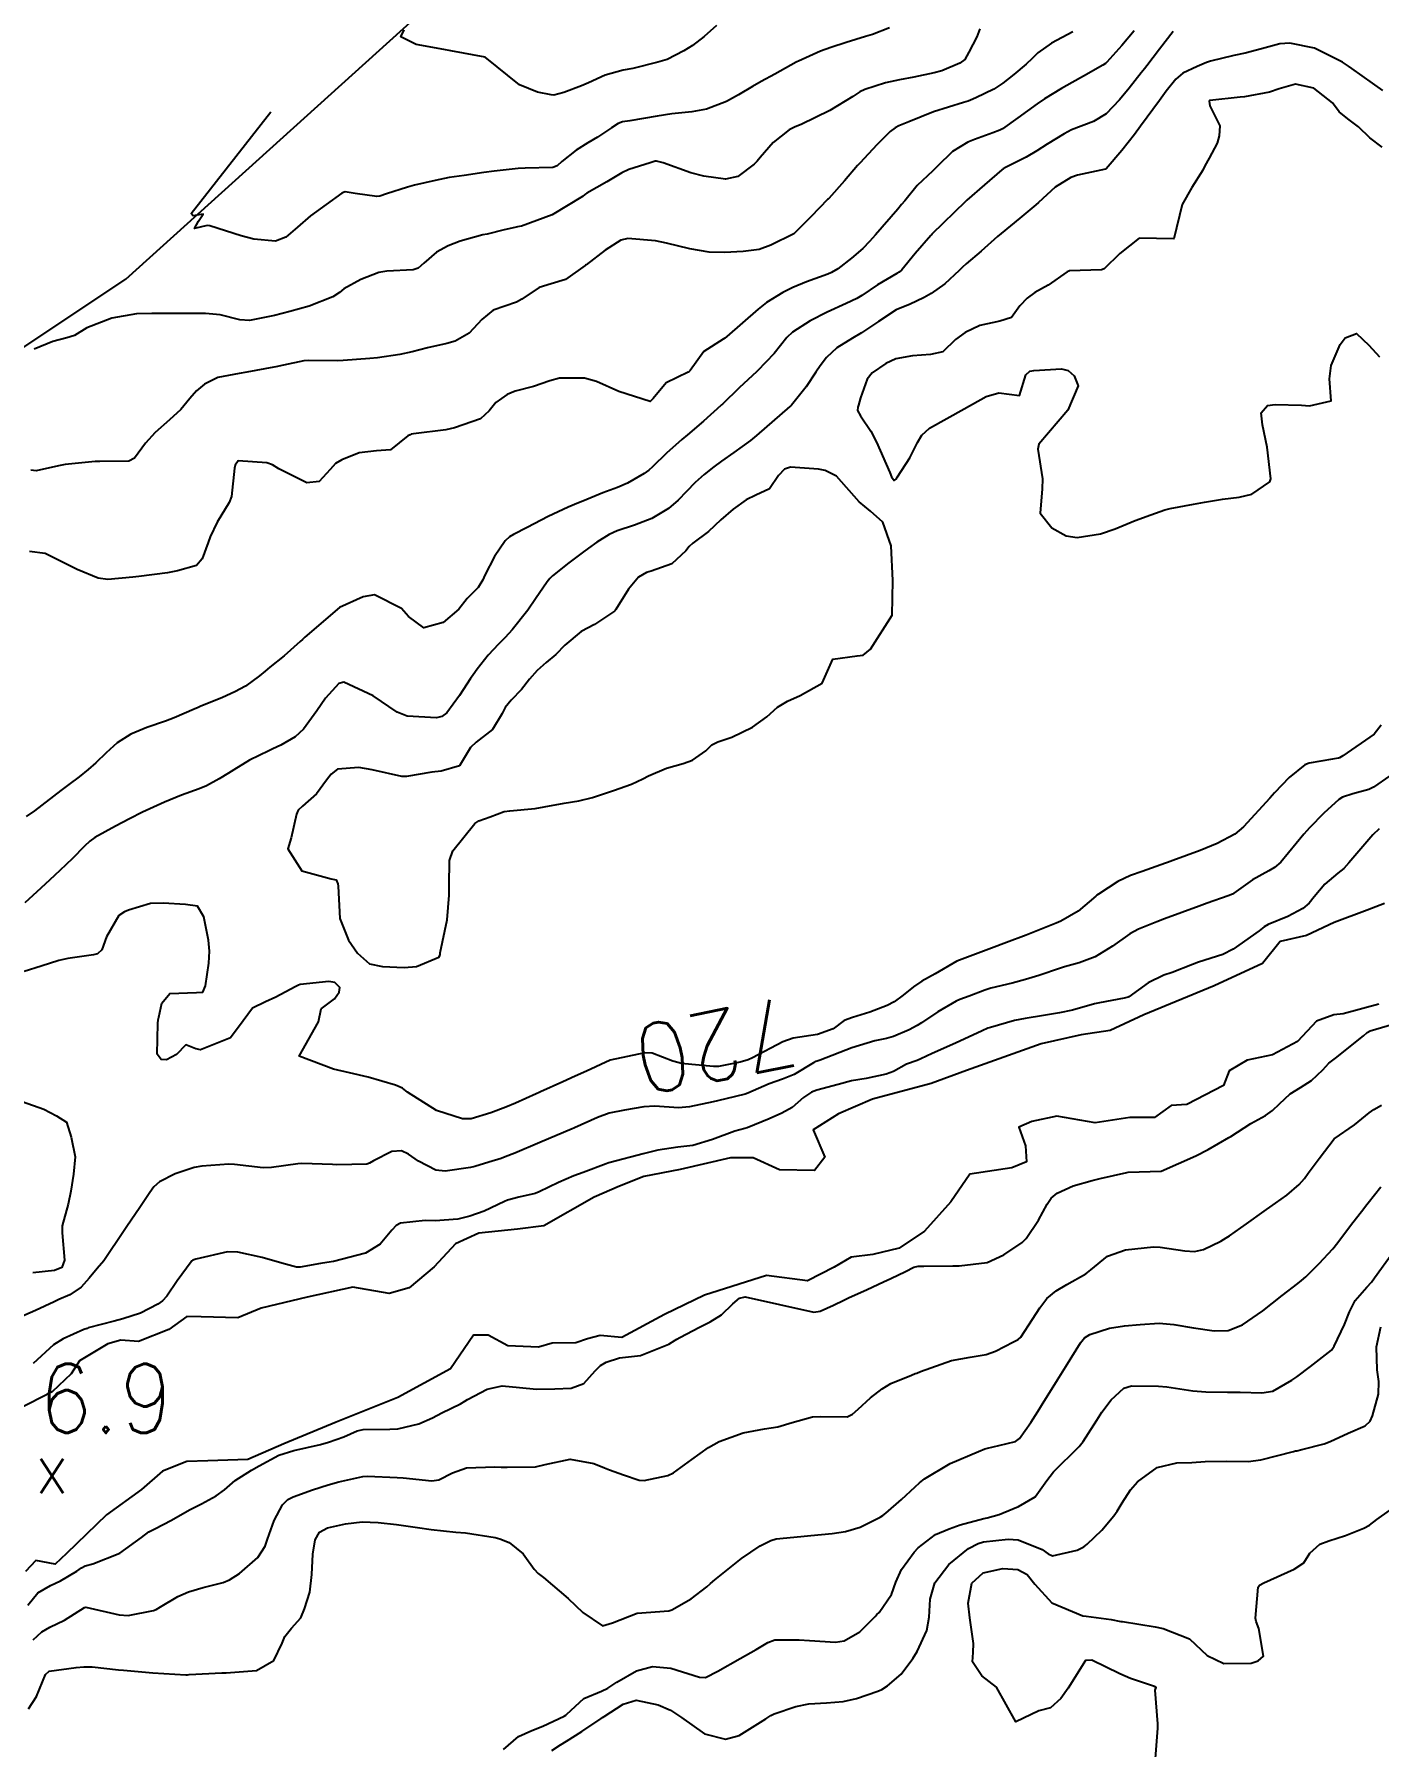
# Model space of a CAD drawing. Header units: metres. Extents: x 318500 to 325275, y 7408834 to 7428799.
# Drawn here: x 320683.9 to 320761.8, y 7414914.3 to 7415013.5 of the extents above; entities that cross this region are included whole.
import ezdxf
from ezdxf.enums import TextEntityAlignment as Align

# ---------------------------------------------------------------- set-up
doc = ezdxf.new("R2010")
doc.units = ezdxf.units.M
doc.header["$MEASUREMENT"] = 0
for name, color, linetype in [('Area', 45, 'Continuous'), ('Cotas', 45, 'Continuous'), ('Curvas de Nivel 1m', 11, 'Continuous'), ('Curvas de Nivel 5m', 15, 'Continuous'), ('Hidrografia', 140, 'Continuous'), ('Pontos Cotados', 45, 'Continuous'), ('Vias Primárias', 230, 'Continuous')]:
    doc.layers.add(name, color=color, linetype=linetype)
doc.styles.add('Style-STANDARD', font='STANDARD.shx')

# ---------------------------------------------------------------- blocks, each defined once
blk = doc.blocks.new('ELVTXT_3')
at = {"layer": 'Pontos Cotados', "linetype": 'Continuous', "style": 'Style-STANDARD'}
for s, height, p in [('716.9', 4, (0, 4)), ('x', 3, (0, 0))]:
    blk.add_text(s, height=height, dxfattribs=at).set_placement(p, align=Align.MIDDLE_CENTER)

msp = doc.modelspace()

# ---------------------------------------------------------------- linework, layer by layer
at = {"layer": 'Area'}
msp.add_lwpolyline([(320663.579, 7414982.293), (320689.2, 7414999.327), (320707.27, 7415015.673), (320711.657, 7415021.014), (320717.028, 7415027.247), (320718.111, 7415028.691), (320723.172, 7415034.774), (320730.31, 7415044.91), (320734.633, 7415051.147), (320738.882, 7415056.793), (320742.307, 7415061.366), (320743.72, 7415063.369), (320760.527, 7415094.021)], dxfattribs=at)
at = {"layer": 'Curvas de Nivel 1m', "flags": 128}
for points, elevation in [([(320749.843, 7415013.673), (320749.053, 7415012.656), (320748.32, 7415011.695), (320748.186, 7415011.518), (320748.004, 7415011.274), (320747.301, 7415010.4), (320746.743, 7415009.719), (320745.972, 7415008.912), (320745.239, 7415008.466), (320743.962, 7415007.976), (320743.533, 7415007.756), (320742.562, 7415007.159), (320741.945, 7415006.765), (320741.331, 7415006.397), (320740.149, 7415005.807), (320740.012, 7415005.726), (320739.928, 7415005.663), (320738.93, 7415004.804), (320737.901, 7415003.905), (320737.865, 7415003.866), (320737.823, 7415003.831), (320735.881, 7415001.932), (320735.845, 7415001.895), (320735.814, 7415001.861), (320734.909, 7415000.825), (320734.136, 7414999.877), (320733.983, 7414999.743), (320733.847, 7414999.661), (320732.736, 7414998.997), (320731.827, 7414998.391), (320731.527, 7414998.212), (320730.909, 7414997.924), (320729.815, 7414997.42), (320728.835, 7414996.924), (320727.803, 7414996.267), (320727.485, 7414995.965), (320726.741, 7414995.02), (320725.771, 7414994.027), (320725.751, 7414994.01), (320725.73, 7414993.991), (320724.722, 7414993.04), (320723.741, 7414992.098), (320723.701, 7414992.059), (320723.66, 7414992.021), (320722.647, 7414991.114), (320721.723, 7414990.31), (320721.395, 7414990.045), (320720.504, 7414989.262), (320719.696, 7414988.459), (320719.494, 7414988.272), (320719.223, 7414988.077), (320718.257, 7414987.516), (320717.678, 7414987.273), (320716.828, 7414986.953), (320715.665, 7414986.47), (320715.413, 7414986.374), (320714.806, 7414986.133), (320713.654, 7414985.589), (320712.43, 7414984.951), (320711.644, 7414984.555), (320711.41, 7414984.415), (320711.173, 7414984.185), (320710.544, 7414983.273), (320709.987, 7414982.196), (320709.875, 7414981.929), (320709.599, 7414981.484), (320708.963, 7414980.836), (320708.473, 7414980.217), (320707.572, 7414979.446), (320706.457, 7414979.134), (320705.575, 7414979.807), (320705.157, 7414980.264), (320703.591, 7414981.043), (320702.935, 7414980.945), (320701.58, 7414980.31), (320699.563, 7414978.596), (320699.428, 7414978.475), (320699.296, 7414978.343), (320698.372, 7414977.528), (320697.537, 7414976.855), (320697.263, 7414976.635), (320696.942, 7414976.369), (320696.131, 7414975.771), (320695.516, 7414975.437), (320694.795, 7414975.116), (320693.502, 7414974.577), (320693.39, 7414974.533), (320693.155, 7414974.423), (320692.003, 7414973.926), (320691.493, 7414973.742), (320690.409, 7414973.376), (320689.485, 7414972.986), (320688.701, 7414972.482), (320688.065, 7414971.897), (320687.462, 7414971.328), (320687.021, 7414970.938), (320686.499, 7414970.51), (320685.898, 7414970.06), (320685.438, 7414969.714), (320683.901, 7414968.543), (320683.417, 7414968.219)], 722), ([(320747.585, 7415013.707), (320746.875, 7415012.87), (320746.013, 7415011.898), (320745.921, 7415011.821), (320745.772, 7415011.732), (320744.661, 7415011.083), (320743.995, 7415010.729), (320743.377, 7415010.371), (320742.407, 7415009.774), (320741.977, 7415009.487), (320740.851, 7415008.679), (320739.962, 7415008.033), (320739.816, 7415007.957), (320739.403, 7415007.816), (320738.348, 7415007.432), (320737.951, 7415007.259), (320737.065, 7415006.721), (320736.175, 7415005.856), (320736.055, 7415005.731), (320735.926, 7415005.612), (320735.03, 7415004.757), (320734.305, 7415003.876), (320734.124, 7415003.651), (320733.895, 7415003.395), (320732.609, 7415001.899), (320732.272, 7415001.506), (320731.868, 7415001.101), (320731.23, 7415000.549), (320730.433, 7414999.931), (320730.067, 7414999.716), (320729.845, 7414999.623), (320728.611, 7414999.18), (320727.833, 7414998.848), (320727.242, 7414998.555), (320726.308, 7414997.983), (320725.816, 7414997.604), (320723.998, 7414996.017), (320723.894, 7414995.923), (320723.798, 7414995.859), (320722.664, 7414995.154), (320721.871, 7414994.039), (320721.826, 7414993.982), (320721.769, 7414993.946), (320720.487, 7414993.331), (320719.745, 7414992.415), (320719.563, 7414992.252), (320717.751, 7414992.837), (320716.463, 7414993.41), (320715.762, 7414993.609), (320714.312, 7414993.592), (320713.759, 7414993.441), (320712.8, 7414993.119), (320711.75, 7414992.857), (320711.277, 7414992.655), (320710.625, 7414992.191), (320710.229, 7414991.701), (320709.73, 7414991.242), (320708.233, 7414990.73), (320707.724, 7414990.613), (320705.85, 7414990.386), (320705.721, 7414990.355), (320705.654, 7414990.328), (320705.528, 7414990.262), (320704.532, 7414989.447), (320703.707, 7414989.397), (320702.715, 7414989.284), (320701.698, 7414988.868), (320701.345, 7414988.665), (320701.036, 7414988.32), (320700.394, 7414987.615), (320699.678, 7414987.544), (320698.063, 7414988.356), (320697.693, 7414988.576), (320697.359, 7414988.701), (320695.696, 7414988.809), (320695.519, 7414988.566), (320695.488, 7414988.393), (320695.308, 7414986.752), (320695.185, 7414986.397), (320694.494, 7414985.253), (320694.087, 7414984.413), (320693.965, 7414984.086), (320693.621, 7414983.147), (320693.283, 7414982.756), (320692.195, 7414982.434), (320691.703, 7414982.344), (320691.608, 7414982.331), (320689.949, 7414982.121), (320689.604, 7414982.079), (320688.151, 7414981.942), (320687.603, 7414982.01), (320686.384, 7414982.512), (320685.614, 7414982.907), (320684.533, 7414983.451), (320683.62, 7414983.561)], 723), ([(320744.039, 7415013.663), (320742.8, 7415012.997), (320742.02, 7415012.433), (320741.682, 7415012.118), (320741.343, 7415011.79), (320740.617, 7415011.184), (320739.993, 7415010.69), (320739.465, 7415010.339), (320738.414, 7415009.826), (320738.11, 7415009.697), (320737.978, 7415009.646), (320737.713, 7415009.57), (320735.972, 7415009.027), (320734.534, 7415008.45), (320733.963, 7415008.208), (320733.748, 7415008.106), (320733.459, 7415007.895), (320732.717, 7415007.134), (320731.936, 7415006.298), (320731.746, 7415006.1), (320731.575, 7415005.915), (320730.808, 7415005.035), (320729.901, 7415004.014), (320729.868, 7415003.973), (320729.83, 7415003.941), (320728.883, 7415002.958), (320727.88, 7415001.96), (320726.553, 7415001.297), (320725.866, 7415001.059), (320724.939, 7415000.929), (320723.863, 7415000.875), (320722.985, 7415000.907), (320721.866, 7415001.085), (320720.503, 7415001.428), (320719.872, 7415001.555), (320718.278, 7415001.69), (320717.872, 7415001.594), (320716.965, 7415001.008), (320715.851, 7415000.17), (320715.826, 7415000.144), (320715.798, 7415000.121), (320714.655, 7414999.32), (320713.834, 7414999.058), (320713.134, 7414998.857), (320712.123, 7414998.175), (320711.818, 7414997.993), (320710.472, 7414997.535), (320709.808, 7414996.992), (320709.077, 7414996.211), (320708.267, 7414995.749), (320707.791, 7414995.605), (320706.67, 7414995.363), (320705.783, 7414995.126), (320705.068, 7414994.979), (320703.778, 7414994.784), (320703.332, 7414994.731), (320701.775, 7414994.615), (320701.479, 7414994.609), (320699.774, 7414994.633), (320699.51, 7414994.607), (320698.325, 7414994.354), (320697.877, 7414994.25), (320697.768, 7414994.23), (320696.204, 7414993.942), (320695.762, 7414993.879), (320694.531, 7414993.636), (320693.752, 7414993.249), (320693.298, 7414992.873), (320692.903, 7414992.428), (320692.376, 7414991.791), (320691.727, 7414991.187), (320690.888, 7414990.452), (320690.342, 7414989.829), (320689.698, 7414988.972), (320689.369, 7414988.801), (320687.694, 7414988.779), (320687.421, 7414988.775), (320685.691, 7414988.6), (320685.302, 7414988.526), (320683.999, 7414988.232), (320683.686, 7414988.264)], 724), ([(320733.429, 7415013.896), (320732.433, 7415013.507), (320732.032, 7415013.379), (320730.917, 7415013.036), (320730.022, 7415012.752), (320729.427, 7415012.541), (320728.154, 7415011.968), (320728.059, 7415011.919), (320728.009, 7415011.896), (320726.772, 7415011.208), (320725.992, 7415010.775), (320725.493, 7415010.491), (320724.67, 7415010.01), (320723.976, 7415009.631), (320722.824, 7415009.179), (320721.97, 7415009.03), (320720.822, 7415008.911), (320719.967, 7415008.78), (320718.382, 7415008.512), (320717.963, 7415008.44), (320717.713, 7415008.352), (320717.32, 7415008.106), (320716.507, 7415007.56), (320715.947, 7415007.231), (320715.269, 7415006.801), (320714.454, 7415006.142), (320714.169, 7415005.904), (320713.925, 7415005.804), (320712.331, 7415005.767), (320711.923, 7415005.74), (320710.528, 7415005.587), (320709.92, 7415005.511), (320708.796, 7415005.338), (320707.915, 7415005.216), (320707.103, 7415005.052), (320705.908, 7415004.777), (320705.499, 7415004.671), (320704.297, 7415004.276), (320703.899, 7415004.146), (320703.733, 7415004.117), (320702.486, 7415004.301), (320701.901, 7415004.387), (320701.835, 7415004.377), (320701.708, 7415004.313), (320699.887, 7415002.993), (320699.135, 7415002.347), (320698.458, 7415001.768), (320697.868, 7415001.527), (320696.602, 7415001.646), (320695.872, 7415001.849), (320694.067, 7415002.417), (320693.904, 7415002.443), (320693.164, 7415002.26), (320693.405, 7415002.693), (320693.678, 7415003.1), (320693.096, 7415002.997), (320692.982, 7415003.145), (320697.6, 7415009.03)], 726), ([(320723.403, 7415014.03), (320722.689, 7415013.381), (320722.022, 7415012.859), (320721.507, 7415012.566), (320720.544, 7415012.065), (320720.138, 7415011.938), (320720.008, 7415011.907), (320718.554, 7415011.539), (320718, 7415011.432), (320716.962, 7415011.143), (320715.989, 7415010.702), (320715.578, 7415010.535), (320714.567, 7415010.141), (320713.978, 7415009.994), (320713.828, 7415010.002), (320713.028, 7415010.164), (320711.986, 7415010.598), (320710.01, 7415012.2), (320708.015, 7415012.565), (320707.617, 7415012.635), (320706.02, 7415012.926), (320705.125, 7415013.367), (320705.325, 7415013.774)], 727), ([(320761.991, 7415010.255), (320760.199, 7415011.537), (320760.012, 7415011.669), (320759.663, 7415011.898), (320758.027, 7415012.718), (320756.607, 7415013.009), (320756.031, 7415012.966), (320754.961, 7415012.671), (320754.022, 7415012.419), (320753.366, 7415012.284), (320752.015, 7415011.959), (320751.782, 7415011.884), (320751.244, 7415011.658), (320750.414, 7415011.256), (320749.999, 7415010.923), (320749.445, 7415010.221), (320749.052, 7415009.684), (320747.965, 7415008.187), (320747.605, 7415007.705), (320746.88, 7415006.782), (320745.967, 7415005.729), (320745.95, 7415005.71), (320745.929, 7415005.696), (320744.317, 7415005.353), (320743.922, 7415005.223), (320743.013, 7415004.664), (320742.046, 7415003.778), (320741.899, 7415003.641), (320740.974, 7415002.873), (320739.882, 7415001.981), (320739.678, 7415001.803), (320738.737, 7415000.947), (320737.856, 7415000.216), (320737.651, 7415000.035), (320737.458, 7414999.836), (320736.617, 7414999.07), (320735.83, 7414998.495), (320735.427, 7414998.263), (320734.572, 7414997.872), (320734.037, 7414997.659), (320733.817, 7414997.55), (320732.791, 7414996.877), (320731.803, 7414996.219), (320731.275, 7414995.918), (320730.374, 7414995.349), (320729.783, 7414994.79), (320729.398, 7414994.322), (320729.147, 7414993.946), (320728.604, 7414993.105), (320727.741, 7414992.042), (320727.7, 7414992.002), (320727.655, 7414991.961), (320725.723, 7414990.282), (320725.367, 7414989.995), (320724.416, 7414989.303), (320723.702, 7414988.802), (320723.25, 7414988.471), (320722.695, 7414988.03), (320722.168, 7414987.55), (320721.675, 7414987.035), (320721.186, 7414986.528), (320720.619, 7414986.056), (320719.654, 7414985.474), (320718.652, 7414985.087), (320717.647, 7414984.76), (320717.195, 7414984.554), (320716.466, 7414984.112), (320715.992, 7414983.759), (320715.63, 7414983.485), (320714.847, 7414982.906), (320713.902, 7414982.146), (320713.756, 7414981.999), (320713.605, 7414981.814), (320712.923, 7414980.827), (320712.481, 7414980.166), (320711.568, 7414979.017), (320711.166, 7414978.582), (320710.769, 7414978.188), (320710.181, 7414977.564), (320709.538, 7414976.741), (320709.311, 7414976.426), (320709.163, 7414976.206), (320708.515, 7414975.215), (320707.785, 7414974.226), (320707.498, 7414974.008), (320707.186, 7414973.924), (320705.498, 7414974.028), (320704.908, 7414974.266), (320703.514, 7414975.213), (320701.829, 7414976.002), (320701.524, 7414975.926), (320700.765, 7414975.068), (320700.262, 7414974.329), (320699.489, 7414973.264), (320699.007, 7414972.823), (320698.165, 7414972.353), (320697.706, 7414972.128), (320697.475, 7414972.023), (320696.357, 7414971.486), (320695.458, 7414970.922), (320695.133, 7414970.716), (320694.599, 7414970.403), (320693.867, 7414969.991), (320693.441, 7414969.821), (320692.419, 7414969.446), (320691.429, 7414969.038), (320690.169, 7414968.459), (320689.416, 7414968.088), (320688.591, 7414967.661), (320687.405, 7414966.998), (320687.113, 7414966.793), (320686.805, 7414966.506), (320686.11, 7414965.792), (320685.378, 7414965.081), (320685.085, 7414964.814), (320684.774, 7414964.529), (320684.05, 7414963.85), (320683.35, 7414963.215)], 721), ([(320762.39, 7414970.572), (320761.456, 7414969.919), (320761.182, 7414969.787), (320760.26, 7414969.528), (320759.657, 7414969.327), (320759.445, 7414969.192), (320758.578, 7414968.403), (320757.744, 7414967.557), (320757.587, 7414967.389), (320757.416, 7414967.193), (320756.078, 7414965.58), (320755.727, 7414965.253), (320755.392, 7414965.06), (320754.445, 7414964.543), (320753.372, 7414963.769), (320753.278, 7414963.715), (320753.029, 7414963.623), (320751.81, 7414963.189), (320751.361, 7414963.029), (320750.347, 7414962.663), (320749.349, 7414962.292), (320748.903, 7414962.12), (320747.839, 7414961.693), (320747.337, 7414961.419), (320746.333, 7414960.707), (320745.324, 7414960.089), (320744.397, 7414959.734), (320743.558, 7414959.504), (320743.315, 7414959.429), (320742.076, 7414959.001), (320741.305, 7414958.78), (320740.519, 7414958.571), (320739.297, 7414958.271), (320738.941, 7414958.159), (320738.033, 7414957.819), (320737.5, 7414957.613), (320737.285, 7414957.514), (320736.222, 7414956.9), (320735.266, 7414956.266), (320735.018, 7414956.108), (320734.559, 7414955.867), (320733.653, 7414955.479), (320733.255, 7414955.366), (320732.581, 7414955.218), (320731.249, 7414954.811), (320729.414, 7414954.109), (320729.241, 7414954.055), (320729.157, 7414954.025), (320729.015, 7414953.942), (320727.901, 7414953.282), (320727.226, 7414952.995), (320726.461, 7414952.732), (320725.213, 7414952.185), (320725.072, 7414952.132), (320724.51, 7414952.001), (320723.47, 7414951.752), (320723.205, 7414951.694), (320721.838, 7414951.396), (320721.2, 7414951.347), (320719.826, 7414951.435), (320719.2, 7414951.4), (320718.075, 7414951.208), (320717.194, 7414951.04), (320716.505, 7414950.792), (320715.181, 7414950.179), (320715.14, 7414950.161), (320715.052, 7414950.122), (320713.172, 7414949.328), (320711.716, 7414948.722), (320711.163, 7414948.498), (320710.931, 7414948.414), (320710.223, 7414948.189), (320709.412, 7414947.942), (320709.155, 7414947.882), (320707.697, 7414947.677), (320707.152, 7414947.726), (320706.151, 7414948.245), (320705.571, 7414948.661), (320705.166, 7414948.856), (320704.609, 7414948.822), (320703.539, 7414948.276), (320703.305, 7414948.131), (320703.157, 7414948.079), (320701.414, 7414948.048), (320701.156, 7414948.057), (320699.383, 7414948.11), (320699.156, 7414948.103), (320697.625, 7414947.883), (320697.152, 7414947.859), (320695.481, 7414948.059), (320695.155, 7414948.079), (320693.601, 7414947.965), (320693.152, 7414947.882), (320692.049, 7414947.528), (320691.139, 7414947.048), (320690.821, 7414946.759), (320690.595, 7414946.448), (320690.005, 7414945.568), (320689.253, 7414944.468), (320689.098, 7414944.24), (320687.926, 7414942.487), (320687.531, 7414942.035), (320687.065, 7414941.479), (320686.605, 7414940.957), (320685.951, 7414940.511), (320685.323, 7414940.24), (320685.044, 7414940.104), (320683.975, 7414939.597), (320683.03, 7414939.209)], 719), ([(320761.783, 7414967.505), (320761.416, 7414967.148), (320760.022, 7414965.531), (320759.726, 7414965.204), (320759.391, 7414964.942), (320758.638, 7414964.29), (320758.01, 7414963.554), (320757.725, 7414963.196), (320757.36, 7414962.885), (320756.496, 7414962.43), (320755.346, 7414961.961), (320755.116, 7414961.821), (320754.824, 7414961.598), (320753.329, 7414960.532), (320752.722, 7414960.23), (320751.321, 7414959.776), (320750.971, 7414959.645), (320749.786, 7414959.19), (320749.31, 7414959.035), (320748.41, 7414958.576), (320747.291, 7414957.773), (320747.237, 7414957.755), (320747.002, 7414957.703), (320745.579, 7414957.424), (320745.285, 7414957.359), (320744.017, 7414957.001), (320743.276, 7414956.848), (320742.345, 7414956.693), (320741.271, 7414956.522), (320740.661, 7414956.394), (320739.263, 7414956.001), (320739.114, 7414955.951), (320738.781, 7414955.807), (320737.253, 7414955.094), (320735.895, 7414954.499), (320735.243, 7414954.173), (320735.018, 7414954.086), (320734.397, 7414953.868), (320733.653, 7414953.456), (320733.231, 7414953.284), (320732.074, 7414953.051), (320731.225, 7414952.911), (320730.441, 7414952.703), (320729.216, 7414952.368), (320728.903, 7414952.255), (320728.438, 7414951.948), (320727.79, 7414951.365), (320727.196, 7414951.036), (320726.457, 7414950.705), (320725.183, 7414950.18), (320725.036, 7414950.138), (320724.462, 7414950.001), (320723.175, 7414949.515), (320722.034, 7414949.169), (320721.17, 7414949.062), (320720.004, 7414948.894), (320719.166, 7414948.687), (320717.236, 7414948.174), (320717.161, 7414948.153), (320717.119, 7414948.142), (320717.018, 7414948.101), (320715.678, 7414947.589), (320715.149, 7414947.398), (320714.253, 7414947.024), (320713.135, 7414946.478), (320712.898, 7414946.39), (320711.956, 7414946.168), (320711.304, 7414946.001), (320711.126, 7414945.927), (320709.95, 7414945.359), (320709.113, 7414945.063), (320708.423, 7414944.898), (320707.109, 7414944.798), (320706.533, 7414944.814), (320705.106, 7414944.667), (320704.845, 7414944.521), (320704.606, 7414944.265), (320703.919, 7414943.444), (320703.086, 7414942.92), (320701.225, 7414942.451), (320701.081, 7414942.428), (320700.466, 7414942.319), (320699.295, 7414942.119), (320699.077, 7414942.122), (320698.228, 7414942.349), (320697.083, 7414942.673), (320695.688, 7414942.983), (320695.086, 7414942.994), (320693.242, 7414942.578), (320693.081, 7414942.522), (320693.023, 7414942.479), (320692.977, 7414942.421), (320692.174, 7414941.318), (320691.573, 7414940.435), (320691.324, 7414940.159), (320691.043, 7414939.972), (320690.037, 7414939.453), (320689.03, 7414939.117), (320688.514, 7414938.991), (320687.021, 7414938.594), (320686.951, 7414938.571), (320686.766, 7414938.503), (320685.564, 7414937.965), (320685.011, 7414937.61), (320683.822, 7414936.538)], 718), ([(320683.518, 7414922.539), (320684.1, 7414923.252), (320684.827, 7414923.677), (320685.404, 7414923.942), (320686.354, 7414924.505), (320686.633, 7414924.712), (320686.843, 7414924.814), (320687.289, 7414924.938), (320688.851, 7414925.559), (320690.097, 7414926.451), (320690.528, 7414926.782), (320690.868, 7414926.962), (320691.84, 7414927.466), (320692.885, 7414928.064), (320693.122, 7414928.181), (320693.577, 7414928.41), (320694.419, 7414928.876), (320694.902, 7414929.223), (320695.534, 7414929.758), (320696.483, 7414930.367), (320696.923, 7414930.618), (320698.056, 7414931.222), (320698.932, 7414931.503), (320700.469, 7414931.85), (320700.937, 7414931.986), (320701.816, 7414932.297), (320702.601, 7414932.629), (320702.946, 7414932.705), (320704.476, 7414932.736), (320704.948, 7414932.762), (320706.16, 7414933.034), (320706.958, 7414933.397), (320707.501, 7414933.683), (320708.577, 7414934.206), (320708.824, 7414934.351), (320708.974, 7414934.448), (320710.131, 7414935.041), (320710.986, 7414935.239), (320711.997, 7414935.153), (320712.984, 7414935.055), (320714.042, 7414935.077), (320714.985, 7414935.114), (320715.72, 7414935.382), (320716.379, 7414936.106), (320716.682, 7414936.425), (320717.005, 7414936.62), (320717.784, 7414936.865), (320719.009, 7414937.008), (320720.635, 7414937.665), (320721.019, 7414937.896), (320721.112, 7414937.947), (320721.28, 7414938.037), (320722.416, 7414938.639), (320723.034, 7414938.944), (320723.694, 7414939.356), (320724.345, 7414940.001), (320724.727, 7414940.323), (320725.056, 7414940.388), (320727.05, 7414939.96), (320729.044, 7414939.517), (320729.412, 7414939.566), (320730.186, 7414939.923), (320730.769, 7414940.2), (320731.056, 7414940.336), (320732.127, 7414940.831), (320733.071, 7414941.26), (320733.493, 7414941.456), (320734.356, 7414941.867), (320734.837, 7414942.108), (320735.083, 7414942.172), (320735.405, 7414942.177), (320737.084, 7414942.197), (320737.455, 7414942.196), (320739.086, 7414942.387), (320740.042, 7414942.839), (320741.098, 7414943.542), (320741.34, 7414943.776), (320742.042, 7414944.84), (320742.553, 7414945.759), (320742.781, 7414946.109), (320743.14, 7414946.396), (320744.066, 7414946.817), (320745.151, 7414947.143), (320745.618, 7414947.25), (320747.159, 7414947.606), (320747.243, 7414947.614), (320749.16, 7414947.67), (320751.169, 7414948.569), (320751.871, 7414948.935), (320753.075, 7414949.621), (320753.144, 7414949.657), (320753.181, 7414949.684), (320754.356, 7414950.439), (320755.2, 7414950.905), (320755.601, 7414951.187), (320755.998, 7414951.578), (320756.63, 7414952.157), (320757.224, 7414952.521), (320757.861, 7414952.924), (320758.514, 7414953.547), (320758.865, 7414953.923), (320759.247, 7414954.221), (320760.87, 7414955.516), (320761.078, 7414955.698), (320761.264, 7414955.796), (320762.577, 7414956.184)], 718), ([(320683.832, 7414920.534), (320684.326, 7414920.988), (320684.791, 7414921.27), (320685.644, 7414921.665), (320686.809, 7414922.409), (320686.883, 7414922.424), (320688.803, 7414921.987), (320689.323, 7414921.942), (320690.807, 7414922.231), (320690.953, 7414922.293), (320691.197, 7414922.436), (320692.209, 7414923.037), (320692.823, 7414923.315), (320693.677, 7414923.558), (320694.832, 7414923.862), (320695.208, 7414924.011), (320695.789, 7414924.376), (320696.85, 7414925.311), (320697.259, 7414925.953), (320697.408, 7414926.355), (320697.788, 7414927.439), (320698.268, 7414928.346), (320698.585, 7414928.653), (320698.897, 7414928.811), (320700.006, 7414929.221), (320700.908, 7414929.515), (320701.531, 7414929.681), (320702.916, 7414929.984), (320703.187, 7414930.006), (320704.915, 7414929.942), (320705.26, 7414929.91), (320706.913, 7414929.744), (320707.331, 7414929.806), (320708.122, 7414930.212), (320708.923, 7414930.495), (320710.56, 7414930.547), (320710.924, 7414930.538), (320711.274, 7414930.525), (320712.924, 7414930.559), (320713.479, 7414930.695), (320714.929, 7414931.004), (320716.296, 7414930.736), (320716.924, 7414930.501), (320717.215, 7414930.388), (320718.008, 7414930.084), (320718.916, 7414929.777), (320719.217, 7414929.764), (320720.587, 7414930.045), (320720.922, 7414930.204), (320721.973, 7414930.986), (320722.937, 7414931.677), (320723.55, 7414932.011), (320724.948, 7414932.518), (320726.177, 7414932.746), (320726.954, 7414932.874), (320727.786, 7414933.124), (320728.963, 7414933.447), (320729.424, 7414933.472), (320730.963, 7414933.442), (320731.276, 7414933.595), (320731.61, 7414933.9), (320732.327, 7414934.543), (320732.988, 7414935.078), (320733.496, 7414935.371), (320734.7, 7414935.863), (320734.914, 7414935.948), (320735.001, 7414935.981), (320735.223, 7414936.077), (320737.009, 7414936.705), (320738.101, 7414936.904), (320739.013, 7414937.055), (320739.561, 7414937.248), (320740.611, 7414937.784), (320740.877, 7414937.927), (320741.024, 7414938.071), (320741.706, 7414939.104), (320742.119, 7414939.764), (320742.524, 7414940.292), (320743.065, 7414940.745), (320743.697, 7414941.114), (320744.785, 7414941.724), (320745.082, 7414941.955), (320746.047, 7414942.754), (320747.094, 7414943.113), (320748.704, 7414943.284), (320749.096, 7414943.279), (320750.516, 7414943.07), (320751.094, 7414943.027), (320751.598, 7414943.132), (320752.602, 7414943.625), (320752.919, 7414943.806), (320753.105, 7414943.924), (320754.09, 7414944.631), (320755.127, 7414945.364), (320755.259, 7414945.457), (320755.455, 7414945.585), (320756.431, 7414946.28), (320757.15, 7414946.906), (320757.453, 7414947.259), (320757.67, 7414947.555), (320758.31, 7414948.407), (320759.18, 7414949.54), (320760.349, 7414950.366), (320761.203, 7414951.058), (320761.465, 7414951.247), (320761.906, 7414951.5)], 719), ([(320711.072, 7414914.174), (320711.933, 7414914.94), (320712.717, 7414915.282), (320713.337, 7414915.525), (320714.588, 7414916.122), (320714.681, 7414916.171), (320714.732, 7414916.233), (320715.723, 7414917.132), (320716.752, 7414917.569), (320717.114, 7414917.735), (320717.638, 7414918.087), (320718.767, 7414918.738), (320719.704, 7414918.991), (320720.768, 7414918.885), (320722.414, 7414918.373), (320722.763, 7414918.353), (320723.48, 7414918.722), (320724.775, 7414919.443), (320725.699, 7414919.976), (320726.374, 7414920.378), (320726.788, 7414920.526), (320728.193, 7414920.541), (320728.788, 7414920.488), (320730.303, 7414920.402), (320730.789, 7414920.479), (320731.701, 7414920.992), (320732.597, 7414921.883), (320732.697, 7414921.996), (320732.814, 7414922.114), (320733.542, 7414923.16), (320733.791, 7414923.87), (320734.11, 7414924.605), (320734.858, 7414925.617), (320735.082, 7414925.857), (320736.09, 7414926.624), (320736.877, 7414926.968), (320737.517, 7414927.184), (320738.887, 7414927.568), (320739.077, 7414927.608), (320739.765, 7414927.791), (320740.556, 7414928.122), (320740.897, 7414928.257), (320741.851, 7414928.821), (320742.542, 7414929.756), (320742.925, 7414930.259), (320744.401, 7414931.728), (320744.644, 7414932.026), (320744.952, 7414932.51), (320745.427, 7414933.251), (320745.724, 7414933.712), (320746.252, 7414934.436), (320746.991, 7414935.1), (320747.443, 7414935.243), (320748.993, 7414935.222), (320749.478, 7414935.177), (320750.99, 7414934.955), (320751.732, 7414934.889), (320752.989, 7414934.875), (320753.726, 7414934.872), (320754.989, 7414934.838), (320755.63, 7414934.941), (320756.724, 7414935.564), (320757.002, 7414935.765), (320757.812, 7414936.356), (320759.018, 7414937.316), (320759.181, 7414937.538), (320759.776, 7414938.792), (320760.055, 7414939.525), (320760.396, 7414940.184), (320761.072, 7414940.952), (320761.328, 7414941.255), (320761.514, 7414941.503), (320762.575, 7414942.968)], 721), ([(320713.866, 7414914.133), (320714.371, 7414914.459), (320714.708, 7414914.657), (320715.604, 7414915.223), (320716.728, 7414915.985), (320716.795, 7414916.033), (320716.898, 7414916.097), (320718.005, 7414916.817), (320718.744, 7414917.03), (320720.031, 7414916.761), (320720.736, 7414916.465), (320721.369, 7414916.034), (320722.716, 7414915.098), (320723.926, 7414914.788), (320724.715, 7414914.998), (320725.331, 7414915.371), (320726.252, 7414915.967), (320726.544, 7414916.152), (320726.734, 7414916.243), (320728.007, 7414916.681), (320728.743, 7414916.826), (320729.779, 7414916.889), (320730.746, 7414916.96), (320731.516, 7414917.131), (320732.755, 7414917.562), (320732.973, 7414917.662), (320733.3, 7414917.875), (320734.088, 7414918.545), (320734.776, 7414919.456), (320735.015, 7414919.856), (320735.578, 7414921.068), (320735.723, 7414921.846), (320735.778, 7414922.894), (320736.046, 7414923.842), (320736.851, 7414924.902), (320737.991, 7414925.813), (320738.554, 7414926.115), (320738.866, 7414926.2), (320740.285, 7414926.369), (320740.868, 7414926.325), (320742.255, 7414925.759), (320742.613, 7414925.509), (320742.856, 7414925.392), (320744.294, 7414925.728), (320744.671, 7414925.914), (320744.865, 7414926.069), (320745.711, 7414926.878), (320746.415, 7414927.705), (320746.609, 7414927.989), (320746.901, 7414928.466), (320747.386, 7414929.22), (320747.776, 7414929.687), (320748.928, 7414930.517), (320750.056, 7414930.778), (320750.932, 7414930.8), (320751.709, 7414930.855), (320752.933, 7414930.884), (320754.183, 7414930.852), (320754.934, 7414930.951), (320756.82, 7414931.443), (320756.939, 7414931.472), (320757.01, 7414931.488), (320757.297, 7414931.556), (320758.603, 7414931.886), (320758.947, 7414932.022), (320759.979, 7414932.5), (320760.961, 7414932.929), (320761.265, 7414933.206), (320761.389, 7414933.504), (320761.734, 7414934.754), (320761.752, 7414935.499), (320761.671, 7414936.164), (320761.625, 7414937.501), (320761.867, 7414938.668)], 722), ([(320748.833, 7414913.668), (320748.968, 7414915.425), (320748.969, 7414915.666), (320748.811, 7414917.618), (320748.825, 7414917.669), (320748.87, 7414917.777), (320748.762, 7414917.83), (320747.374, 7414918.299), (320746.769, 7414918.566), (320745.132, 7414919.361), (320744.776, 7414919.329), (320743.773, 7414917.735), (320743.351, 7414917.141), (320742.743, 7414916.603), (320742.074, 7414916.426), (320740.73, 7414915.78), (320739.614, 7414917.791), (320738.766, 7414918.441), (320738.223, 7414919.257), (320738.265, 7414919.808), (320738.279, 7414920.316), (320738.071, 7414921.811), (320737.987, 7414922.648), (320738.189, 7414923.81), (320738.846, 7414924.404), (320739.983, 7414924.655), (320740.848, 7414924.605), (320741.387, 7414924.314), (320741.835, 7414923.765), (320742.824, 7414922.671), (320744.611, 7414921.925), (320744.813, 7414921.896), (320746.256, 7414921.706), (320746.809, 7414921.602), (320746.918, 7414921.589), (320748.804, 7414921.286), (320749.267, 7414921.199), (320750.794, 7414920.598), (320751.819, 7414919.63), (320752.775, 7414919.153), (320754.364, 7414919.184), (320754.777, 7414919.326), (320755.085, 7414919.585), (320754.804, 7414921.185), (320754.65, 7414921.592), (320754.61, 7414921.796), (320754.773, 7414923.591), (320754.841, 7414923.693), (320755.098, 7414923.842), (320756.851, 7414924.624), (320757.41, 7414924.999), (320757.769, 7414925.551), (320758.337, 7414926.076), (320758.871, 7414926.264), (320759.82, 7414926.582), (320760.882, 7414927.009), (320761.213, 7414927.177), (320761.644, 7414927.499), (320762.368, 7414928.017)], 723)]:
    msp.add_lwpolyline(points, dxfattribs=dict(at, elevation=elevation))
at = {"layer": 'Curvas de Nivel 5m', "flags": 128}
for points, elevation in [([(320738.662, 7415013.824), (320738.484, 7415013.374), (320738.02, 7415012.48), (320737.783, 7415012.064), (320737.497, 7415011.838), (320736.46, 7415011.396), (320736.001, 7415011.278), (320734.835, 7415011.039), (320733.995, 7415010.875), (320733.184, 7415010.706), (320731.986, 7415010.322), (320731.711, 7415010.187), (320731.294, 7415009.92), (320729.972, 7415009.1), (320728.297, 7415008.299), (320727.962, 7415008.156), (320727.836, 7415008.097), (320727.621, 7415007.973), (320726.685, 7415007.243), (320725.936, 7415006.375), (320725.761, 7415006.165), (320725.589, 7415005.995), (320724.641, 7415005.288), (320723.916, 7415005.118), (320722.66, 7415005.291), (320721.922, 7415005.493), (320720.319, 7415006.064), (320719.931, 7415006.162), (320719.843, 7415006.159), (320719.555, 7415006.076), (320718.332, 7415005.686), (320717.921, 7415005.497), (320717.047, 7415004.975), (320715.903, 7415004.317), (320715.786, 7415004.237), (320715.634, 7415004.124), (320713.889, 7415003.054), (320712.113, 7415002.407), (320711.882, 7415002.358), (320711.73, 7415002.333), (320711.109, 7415002.188), (320710.129, 7415001.944), (320709.875, 7415001.898), (320708.551, 7415001.539), (320707.865, 7415001.26), (320707.196, 7415000.904), (320706.457, 7415000.251), (320706.134, 7414999.968), (320705.844, 7414999.869), (320704.317, 7414999.802), (320703.842, 7414999.722), (320702.812, 7414999.319), (320701.827, 7414998.776), (320701.571, 7414998.567), (320701.19, 7414998.319), (320699.814, 7414997.777), (320698.703, 7414997.459), (320697.809, 7414997.225), (320696.362, 7414996.938), (320695.806, 7414996.971), (320694.662, 7414997.261), (320693.809, 7414997.336), (320692.891, 7414997.348), (320691.809, 7414997.348), (320690.706, 7414997.354), (320689.809, 7414997.335), (320688.39, 7414997.082), (320686.936, 7414996.509), (320686.222, 7414996.079), (320685.784, 7414995.937), (320684.979, 7414995.73), (320683.888, 7414995.288)], 725), ([(320761.952, 7415006.983), (320761.244, 7415007.521), (320760.583, 7415008.147), (320759.971, 7415008.616), (320759.455, 7415009.028), (320759.078, 7415009.554), (320757.992, 7415010.402), (320756.94, 7415010.636), (320755.992, 7415010.36), (320755.428, 7415010.159), (320753.984, 7415009.903), (320753.735, 7415009.873), (320751.981, 7415009.689), (320751.952, 7415009.679), (320751.932, 7415009.65), (320751.977, 7415009.377), (320752.544, 7415008.22), (320752.514, 7415007.642), (320752.388, 7415007.209), (320751.941, 7415006.351), (320751.679, 7415005.907), (320751.558, 7415005.654), (320750.928, 7415004.646), (320750.376, 7415003.665), (320749.88, 7415001.67), (320747.88, 7415001.7), (320746.758, 7415000.825), (320745.853, 7414999.928), (320745.708, 7414999.876), (320743.851, 7414999.812), (320743.804, 7414999.797), (320743.703, 7414999.752), (320742.617, 7414998.989), (320741.832, 7414998.562), (320741.385, 7414998.226), (320740.961, 7414997.789), (320740.489, 7414997.118), (320739.811, 7414996.897), (320738.65, 7414996.659), (320737.804, 7414996.243), (320737.25, 7414995.838), (320736.51, 7414995.129), (320735.787, 7414994.976), (320734.76, 7414994.896), (320733.783, 7414994.726), (320733.21, 7414994.457), (320732.426, 7414993.9), (320732.126, 7414993.543), (320731.748, 7414992.465), (320731.618, 7414992.036), (320731.579, 7414991.912), (320731.56, 7414991.734), (320731.735, 7414991.426), (320732.35, 7414990.524), (320732.673, 7414989.896), (320733.445, 7414988.133), (320733.542, 7414987.882), (320733.687, 7414987.668), (320733.809, 7414987.757), (320733.879, 7414987.878), (320734.599, 7414988.979), (320735.042, 7414989.867), (320735.288, 7414990.301), (320735.729, 7414990.714), (320737.74, 7414991.83), (320739.021, 7414992.541), (320739.754, 7414992.751), (320740.951, 7414992.589), (320741.324, 7414993.784), (320741.557, 7414993.999), (320741.774, 7414994.042), (320743.383, 7414994.149), (320743.774, 7414994.041), (320744.118, 7414993.745), (320744.342, 7414993.161), (320743.74, 7414991.75), (320742.073, 7414989.775), (320742.009, 7414989.482), (320742.283, 7414987.771), (320742.257, 7414987.196), (320742.142, 7414985.773), (320742.816, 7414984.927), (320743.647, 7414984.475), (320744.288, 7414984.382), (320745.649, 7414984.592), (320746.487, 7414984.876), (320747.657, 7414985.352), (320748.558, 7414985.687), (320749.361, 7414985.978), (320749.666, 7414986.062), (320751.018, 7414986.302), (320751.672, 7414986.414), (320752.712, 7414986.592), (320753.676, 7414986.71), (320754.409, 7414986.879), (320755.44, 7414987.594), (320755.506, 7414987.779), (320755.291, 7414989.596), (320755.032, 7414990.899), (320754.955, 7414991.602), (320755.321, 7414992.022), (320755.747, 7414992.075), (320757.285, 7414992.029), (320757.747, 7414991.997), (320759.008, 7414992.294), (320758.898, 7414993.553), (320758.999, 7414994.334), (320759.526, 7414995.544), (320759.804, 7414995.936), (320760.463, 7414996.187), (320761.186, 7414995.519), (320761.79, 7414994.834)], 720), ([(320761.903, 7414973.504), (320761.495, 7414972.991), (320759.674, 7414971.729), (320759.481, 7414971.616), (320759.425, 7414971.596), (320759.083, 7414971.544), (320757.723, 7414971.311), (320757.475, 7414971.207), (320756.566, 7414970.471), (320755.717, 7414969.586), (320755.445, 7414969.28), (320753.92, 7414967.612), (320753.416, 7414967.2), (320752.394, 7414966.646), (320751.406, 7414966.237), (320749.833, 7414965.663), (320749.515, 7414965.551), (320749.398, 7414965.511), (320748.045, 7414965.036), (320747.386, 7414964.794), (320746.646, 7414964.442), (320745.522, 7414963.718), (320745.434, 7414963.654), (320745.368, 7414963.601), (320744.348, 7414962.742), (320743.346, 7414962.158), (320743.065, 7414962.033), (320742.4, 7414961.764), (320741.336, 7414961.345), (320740.205, 7414960.917), (320739.328, 7414960.591), (320737.32, 7414959.83), (320736.06, 7414959.097), (320735.302, 7414958.671), (320734.807, 7414958.356), (320734.21, 7414957.871), (320733.687, 7414957.473), (320733.281, 7414957.27), (320732.278, 7414956.892), (320731.27, 7414956.574), (320730.791, 7414956.393), (320730.165, 7414955.926), (320729.257, 7414955.594), (320727.84, 7414955.369), (320727.252, 7414955.165), (320725.49, 7414954.234), (320725.241, 7414954.129), (320724.765, 7414953.997), (320723.512, 7414953.739), (320723.236, 7414953.728), (320721.357, 7414953.92), (320721.239, 7414953.941), (320720.881, 7414954.045), (320719.681, 7414954.5), (320719.245, 7414954.52), (320717.24, 7414954.1), (320715.878, 7414953.465), (320715.226, 7414953.18), (320714.495, 7414952.857), (320713.212, 7414952.279), (320713.125, 7414952.237), (320712.952, 7414952.154), (320711.765, 7414951.608), (320711.198, 7414951.381), (320710.335, 7414951.047), (320709.188, 7414950.706), (320708.698, 7414950.697), (320707.194, 7414951.192), (320705.517, 7414952.255), (320705.213, 7414952.485), (320704.822, 7414952.658), (320703.223, 7414953.127), (320702.159, 7414953.363), (320701.229, 7414953.574), (320699.24, 7414954.34), (320700.358, 7414956.324), (320700.518, 7414957.074), (320701.28, 7414957.665), (320701.551, 7414958.041), (320701.584, 7414958.306), (320701.294, 7414958.604), (320700.948, 7414958.662), (320699.292, 7414958.492), (320699.187, 7414958.446), (320699.01, 7414958.343), (320697.892, 7414957.743), (320697.277, 7414957.477), (320696.535, 7414957.107), (320696.001, 7414956.379), (320695.25, 7414955.399), (320693.521, 7414954.694), (320693.243, 7414954.762), (320692.674, 7414954.997), (320692.128, 7414954.431), (320691.543, 7414954.129), (320691.235, 7414954.135), (320691.016, 7414954.443), (320691.046, 7414956.231), (320691.076, 7414956.443), (320691.103, 7414956.601), (320691.275, 7414957.413), (320691.749, 7414957.969), (320693.284, 7414958.013), (320693.662, 7414958.037), (320693.806, 7414958.412), (320694.002, 7414959.718), (320694.033, 7414960.409), (320693.975, 7414961.059), (320693.716, 7414962.414), (320693.349, 7414963.029), (320692.66, 7414963.117), (320691.351, 7414963.205), (320690.631, 7414963.171), (320689.345, 7414962.791), (320689.124, 7414962.693), (320688.786, 7414962.478), (320688.077, 7414961.239), (320687.814, 7414960.493), (320687.55, 7414960.263), (320687.316, 7414960.209), (320685.829, 7414959.998), (320685.31, 7414959.872), (320684.293, 7414959.547), (320683.3, 7414959.237)], 720), ([(320683.197, 7414951.702), (320684.448, 7414951.274), (320685.185, 7414950.885), (320685.765, 7414950.514), (320686.039, 7414949.644), (320686.254, 7414948.509), (320686.161, 7414947.494), (320686.003, 7414946.511), (320685.859, 7414945.773), (320685.518, 7414944.516), (320685.503, 7414944.108), (320685.653, 7414942.514), (320685.5, 7414942.09), (320685.071, 7414941.914), (320683.82, 7414941.787)], 720), ([(320683.553, 7414916.538), (320684.028, 7414917.244), (320684.552, 7414918.523), (320684.762, 7414918.716), (320686.328, 7414918.94), (320686.765, 7414918.979), (320687.238, 7414918.966), (320688.763, 7414918.799), (320689.065, 7414918.767), (320690.762, 7414918.621), (320692.677, 7414918.505), (320692.761, 7414918.51), (320692.871, 7414918.529), (320694.762, 7414918.617), (320694.999, 7414918.623), (320696.764, 7414918.76), (320697.776, 7414919.344), (320698.242, 7414920.345), (320698.411, 7414920.718), (320698.793, 7414921.218), (320699.324, 7414921.81), (320699.553, 7414922.329), (320699.853, 7414923.297), (320699.977, 7414924.323), (320700.025, 7414925.495), (320700.169, 7414926.32), (320700.414, 7414926.769), (320700.871, 7414927.024), (320701.917, 7414927.251), (320702.876, 7414927.364), (320703.817, 7414927.329), (320704.874, 7414927.204), (320706.08, 7414927.034), (320706.87, 7414926.921), (320708.306, 7414926.771), (320708.868, 7414926.729), (320710.589, 7414926.458), (320710.863, 7414926.387), (320711.397, 7414926.172), (320712.211, 7414925.517), (320712.845, 7414924.633), (320713.073, 7414924.377), (320713.391, 7414924.142), (320714.822, 7414922.932), (320715.672, 7414922.111), (320716.799, 7414921.351), (320717.376, 7414921.517), (320718.81, 7414922.07), (320720.636, 7414922.219), (320720.814, 7414922.275), (320721.941, 7414922.911), (320722.834, 7414923.608), (320723.055, 7414923.798), (320723.309, 7414924.013), (320724.853, 7414925.242), (320725.94, 7414925.974), (320726.546, 7414926.284), (320726.866, 7414926.374), (320728.289, 7414926.526), (320728.87, 7414926.579), (320730.106, 7414926.687), (320730.873, 7414926.802), (320731.717, 7414927.058), (320732.886, 7414927.628), (320733.03, 7414927.737), (320733.203, 7414927.877), (320734.116, 7414928.653), (320734.913, 7414929.398), (320735.154, 7414929.619), (320735.447, 7414929.852), (320736.929, 7414930.75), (320738.576, 7414931.445), (320738.938, 7414931.585), (320739.101, 7414931.635), (320739.763, 7414931.792), (320740.712, 7414932.014), (320740.946, 7414932.186), (320741.613, 7414933.117), (320742.008, 7414933.764), (320742.376, 7414934.362), (320742.994, 7414935.336), (320743.155, 7414935.59), (320743.255, 7414935.746), (320743.635, 7414936.369), (320744.479, 7414937.728), (320744.724, 7414938.025), (320745.027, 7414938.209), (320746.161, 7414938.581), (320747.035, 7414938.727), (320747.93, 7414938.793), (320749.038, 7414938.867), (320749.891, 7414938.803), (320751.034, 7414938.6), (320752.229, 7414938.431), (320753.033, 7414938.457), (320753.868, 7414938.777), (320755.05, 7414939.59), (320756.167, 7414940.47), (320757.074, 7414941.165), (320757.29, 7414941.345), (320757.523, 7414941.556), (320758.313, 7414942.323), (320759.096, 7414943.181), (320759.382, 7414943.536), (320760.121, 7414944.519), (320760.892, 7414945.514), (320760.995, 7414945.649), (320761.135, 7414945.833), (320761.883, 7414946.765)], 720)]:
    msp.add_lwpolyline(points, dxfattribs=dict(at, elevation=elevation))
at = {"layer": 'Curvas de Nivel 5m', "elevation": 720, "flags": 128}
msp.add_lwpolyline([(320730.359, 7414987.93), (320729.695, 7414988.261), (320729.306, 7414988.333), (320727.697, 7414988.448), (320727.339, 7414988.321), (320726.993, 7414987.97), (320726.47, 7414987.186), (320725.673, 7414986.834), (320725.12, 7414986.546), (320724.37, 7414986.009), (320723.654, 7414985.388), (320722.947, 7414984.727), (320722.027, 7414984.036), (320721.817, 7414983.859), (320721.633, 7414983.599), (320720.823, 7414982.851), (320719.615, 7414982.426), (320719.341, 7414982.348), (320718.885, 7414982.081), (320718.314, 7414981.375), (320717.582, 7414980.202), (320717.539, 7414980.143), (320717.505, 7414980.101), (320716.346, 7414979.339), (320715.568, 7414978.935), (320714.612, 7414978.134), (320714.098, 7414977.596), (320713.545, 7414977.129), (320713.021, 7414976.675), (320712.576, 7414976.164), (320712.119, 7414975.574), (320711.512, 7414974.962), (320711.157, 7414974.531), (320710.982, 7414974.185), (320710.435, 7414973.246), (320709.483, 7414972.526), (320709.151, 7414972.205), (320708.522, 7414971.156), (320707.459, 7414970.842), (320706.92, 7414970.776), (320705.454, 7414970.524), (320705.178, 7414970.538), (320703.46, 7414970.926), (320702.698, 7414971.055), (320701.46, 7414970.951), (320701.096, 7414970.674), (320700.818, 7414970.319), (320700.238, 7414969.528), (320699.427, 7414968.815), (320699.183, 7414968.584), (320699.087, 7414968.343), (320698.777, 7414966.976), (320698.585, 7414966.348), (320699.381, 7414965.069), (320701.08, 7414964.609), (320701.374, 7414964.546), (320701.473, 7414964.308), (320701.487, 7414964.189), (320701.599, 7414962.306), (320702.089, 7414961.06), (320702.612, 7414960.291), (320703.311, 7414959.687), (320704.055, 7414959.526), (320705.308, 7414959.465), (320706.032, 7414959.527), (320707.318, 7414960.076), (320707.386, 7414960.162), (320707.394, 7414960.229), (320707.409, 7414960.317), (320707.8, 7414962.223), (320707.919, 7414963.664), (320707.914, 7414964.222), (320707.948, 7414965.665), (320708.14, 7414966.219), (320709.416, 7414967.807), (320709.649, 7414967.967), (320710.287, 7414968.191), (320711.103, 7414968.505), (320711.426, 7414968.551), (320712.902, 7414968.684), (320713.429, 7414968.78), (320714.577, 7414968.988), (320715.435, 7414969.114), (320716.226, 7414969.324), (320717.444, 7414969.716), (320718.474, 7414970.085), (320719.134, 7414970.395), (320719.457, 7414970.562), (320720.509, 7414971.01), (320721.469, 7414971.286), (320722.022, 7414971.484), (320722.782, 7414972.027), (320723.137, 7414972.37), (320723.485, 7414972.544), (320724.284, 7414972.804), (320725.494, 7414973.398), (320726.327, 7414973.978), (320726.935, 7414974.542), (320727.514, 7414974.904), (320728.25, 7414975.222), (320729.53, 7414975.94), (320730.149, 7414977.333), (320731.554, 7414977.529), (320731.893, 7414977.567), (320732.321, 7414977.899), (320733.58, 7414979.88), (320733.61, 7414981.88), (320733.522, 7414983.882), (320733.028, 7414985.264), (320732.315, 7414985.9), (320731.668, 7414986.442)], close=True, dxfattribs=at)
at = {"layer": 'Hidrografia'}
for points in [[(320762.084, 7414963.184), (320761.084, 7414962.785), (320759.177, 7414962.077), (320757.577, 7414961.328), (320756.052, 7414960.978), (320755.028, 7414959.705), (320752.228, 7414958.407), (320748.145, 7414956.725), (320746.195, 7414955.827), (320744.52, 7414955.577), (320742.196, 7414955.053), (320737.889, 7414953.498), (320735.839, 7414952.749), (320732.434, 7414951.845), (320730.459, 7414950.996), (320729.009, 7414950.073), (320729.681, 7414948.494), (320729.081, 7414947.72), (320727.056, 7414947.745), (320725.531, 7414948.444), (320724.206, 7414948.444), (320721.302, 7414947.765), (320719.202, 7414947.366), (320717.777, 7414946.816), (320716.328, 7414946.167), (320713.396, 7414944.514), (320711.871, 7414944.314), (320709.647, 7414944.09), (320708.297, 7414943.465), (320707.047, 7414942.142), (320705.597, 7414940.919), (320704.447, 7414940.594), (320702.341, 7414940.961), (320699.691, 7414940.387), (320697.041, 7414939.738), (320695.683, 7414939.183), (320693.558, 7414939.232), (320692.733, 7414939.257), (320691.684, 7414938.508), (320689.934, 7414937.809), (320688.909, 7414937.884), (320688.159, 7414937.685), (320686.509, 7414936.686), (320686.034, 7414935.937), (320684.934, 7414934.888), (320682.935, 7414933.865)], [(320761.757, 7414957.351), (320759.697, 7414956.788), (320759.161, 7414956.731), (320758.145, 7414956.365), (320757.045, 7414955.181), (320755.606, 7414954.421), (320754.139, 7414954.111), (320753.095, 7414953.491), (320752.757, 7414952.645), (320750.636, 7414951.538), (320749.733, 7414951.482), (320748.774, 7414950.778), (320747.335, 7414950.778), (320745.332, 7414950.468), (320743.103, 7414950.862), (320741.664, 7414950.552), (320740.902, 7414950.214), (320741.297, 7414949.143), (320741.354, 7414948.213), (320740.507, 7414947.875), (320738.072, 7414947.503), (320736.972, 7414945.897), (320735.448, 7414944.206), (320733.973, 7414943.208), (320732.45, 7414942.841), (320731.208, 7414942.701), (320730.221, 7414942.109), (320728.669, 7414941.32), (320726.299, 7414941.63), (320722.711, 7414940.497), (320720.397, 7414939.37), (320717.914, 7414938.046), (320716.673, 7414938.158), (320715.939, 7414937.961), (320715.262, 7414937.736), (320713.88, 7414937.708), (320713.09, 7414937.482), (320711.312, 7414937.567), (320710.184, 7414938.187), (320709.337, 7414938.187), (320708.001, 7414936.23), (320704.953, 7414934.568), (320701.37, 7414933.131), (320698.346, 7414931.883), (320696.258, 7414930.981), (320693.944, 7414930.897), (320692.731, 7414930.869), (320691.321, 7414930.305), (320690.107, 7414929.234), (320688.076, 7414927.769), (320685.755, 7414925.531), (320685.106, 7414924.911), (320683.978, 7414925.137), (320683.385, 7414924.489)]]:
    msp.add_lwpolyline(points, dxfattribs=at)
at = {"layer": 'Vias Primárias'}
msp.add_lwpolyline([(321109.374, 7414841.125, 0), (321121.447, 7414845.471, -0.165445)], format="xyb", dxfattribs=at)

# ---------------------------------------------------------------- block references
at = {"layer": 'Pontos Cotados', "linetype": 'Continuous'}
msp.add_blockref('ELVTXT_3', (320684.92, 7414930.52, 716.86), dxfattribs=at)

# ---------------------------------------------------------------- texts
at = {"layer": 'Cotas', "style": 'Style-STANDARD'}
msp.add_text('720', height=4, rotation=191.26821, dxfattribs=at).set_placement((320723.349, 7414954.932, 720), align=Align.MIDDLE_CENTER)

doc.saveas('drawing.dxf')
